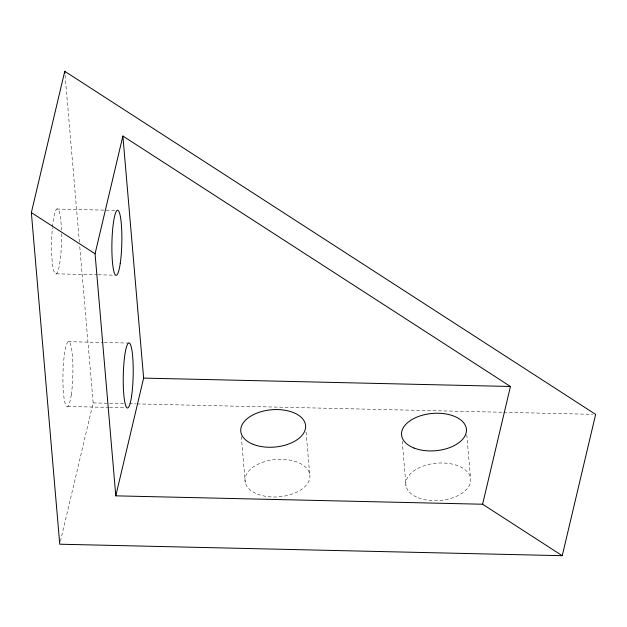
<?xml version="1.0" encoding="UTF-8"?>
<svg xmlns="http://www.w3.org/2000/svg" width="627" height="627" viewBox="0 0 627 627"><rect width="100%" height="100%" fill="white"/><g stroke="black" fill="none" stroke-linecap="round" stroke-linejoin="round"><path stroke-width="0.47" stroke-dasharray="3.13 2.35" d="M60.419 541.367L93.149 402.91L79.621 244.914M56.83 209.042L117.131 210.421M56.312 273.834L97.161 274.767M98.133 274.783L114.663 275.167M68.186 341.684L103.204 342.483M104.176 342.507L128.488 343.063M93.149 402.91L123.456 403.608M129.319 403.741L136.169 403.898M137.141 403.921L502.776 412.276M503.755 412.3L592.719 414.329M67.669 406.476L108.518 407.409M109.49 407.432L126.027 407.809M466.794 434.754L470.469 477.664M402.189 441.134L406.03 485.996M306.078 432.05L309.667 473.988M241.309 436.486L245.235 482.32M65.083 75.201L79.535 243.934M52.464 226.927A32.549 4.945 -88.7 0 1 57.559 208.948A32.549 4.945 -88.7 0 1 61.462 230.101M61.548 233.722A32.549 4.945 -88.7 0 1 55.38 273.827A32.549 4.945 -88.7 0 1 52.378 227.883M418.311 497.783A32.549 18.716 -4.9 0 0 470.407 482.563A32.549 18.716 -4.9 0 0 426.023 465.148A32.549 18.716 -4.9 0 0 418.311 497.783M257.509 494.107A32.549 18.716 -4.9 0 0 309.613 478.895A32.549 18.716 -4.9 0 0 265.229 461.472A32.549 18.716 -4.9 0 0 257.509 494.107M71.274 394.83A32.549 4.945 -88.7 0 0 69.472 341.997A32.549 4.945 -88.7 0 0 63.037 385.409A32.549 4.945 -88.7 0 0 71.274 394.83"/><path stroke-width="0.94" d="M31.35 212.6L64.753 71.306L595.65 414.4L562.247 555.694L59.745 544.212L31.35 212.6L95.061 253.778L115.791 495.847L482.61 504.233L562.247 555.694M95.061 253.778L122.892 136.028L510.449 386.483L482.61 504.233M115.791 495.847L143.622 378.097L122.892 136.028M143.622 378.097L510.449 386.483M64.753 71.306L64.918 73.257M120.219 263.559A32.549 4.945 -88.7 0 0 118.417 210.735A32.549 4.945 -88.7 0 0 111.982 254.147A32.549 4.945 -88.7 0 0 120.219 263.559M131.576 396.209A32.549 4.945 -88.7 0 0 129.773 343.377A32.549 4.945 -88.7 0 0 123.339 386.788A32.549 4.945 -88.7 0 0 131.576 396.209M414.055 448.039A32.549 18.716 -4.9 0 0 466.151 432.826A32.549 18.716 -4.9 0 0 421.767 415.403A32.549 18.716 -4.9 0 0 414.055 448.039M253.253 444.363A32.549 18.716 -4.9 0 0 305.349 429.15A32.549 18.716 -4.9 0 0 260.965 411.735A32.549 18.716 -4.9 0 0 253.253 444.363"/></g></svg>
